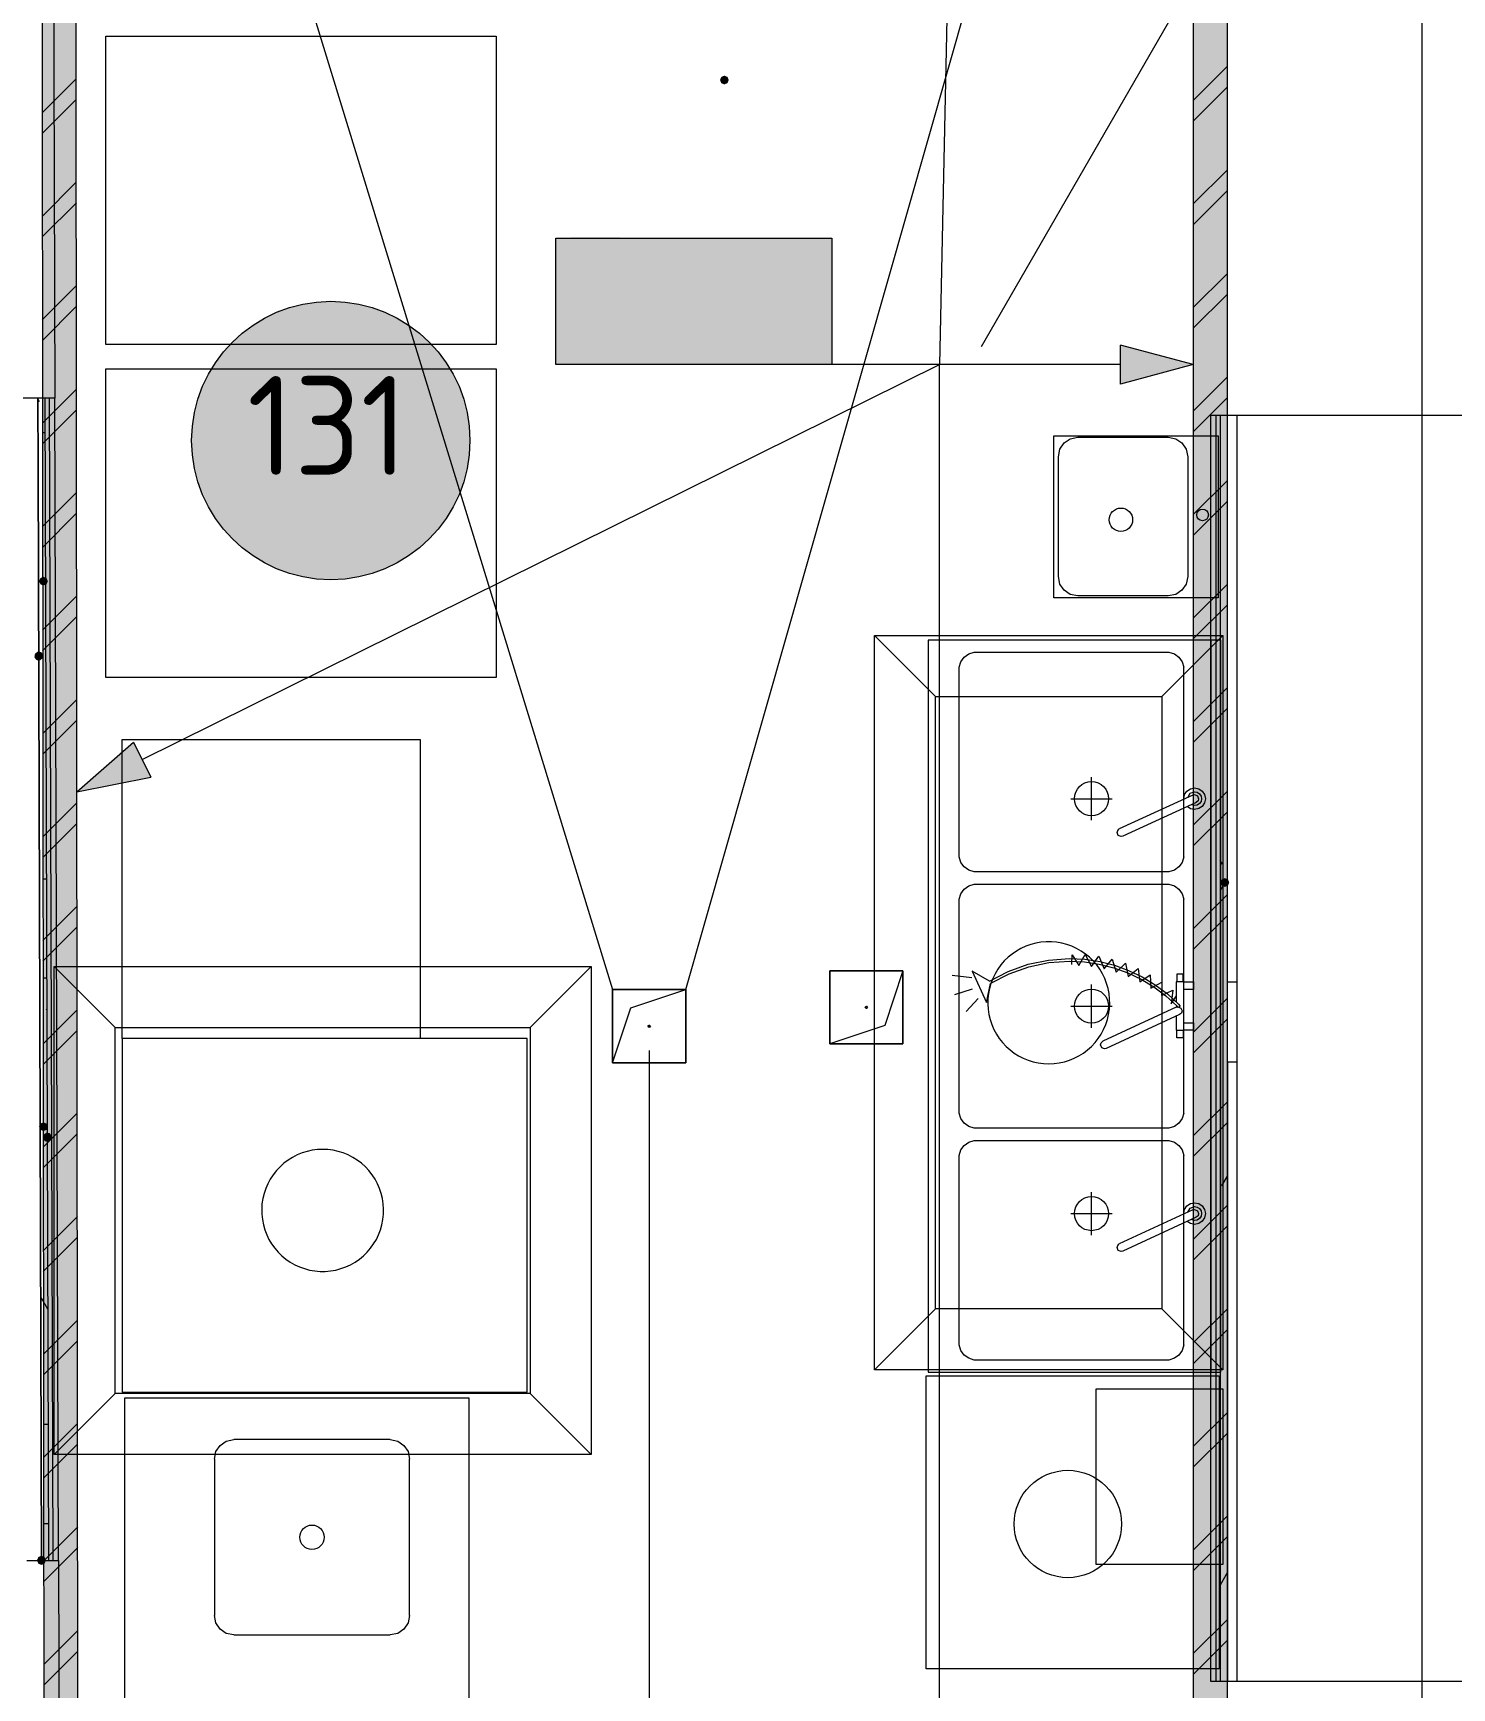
# Model space of a CAD drawing. Header units: millimetres. Extents: x -546 to 1681, y -650 to 1730.
# Drawn here: x 763.71 to 792.78, y 560.91 to 594.81 of the extents above; entities that cross this region are included whole.
import ezdxf

# ---------------------------------------------------------------- set-up
doc = ezdxf.new("R2010")
doc.units = ezdxf.units.MM

msp = doc.modelspace()

# ---------------------------------------------------------------- hatches: boundary and pattern name
at = {"true_color": 0xffffff}
h = msp.add_hatch(color=7, dxfattribs=at)
h.dxf.hatch_style = 2
h.paths.add_polyline_path([(764.645, 546.581), (763.945, 546.581), (763.875, 614.318), (764.575, 614.318)])
h = msp.add_hatch(color=7, dxfattribs=at)
h.dxf.hatch_style = 2
h.paths.add_polyline_path([(787.486, 614.318), (788.186, 614.318), (788.186, 546.581), (787.486, 546.581)])
at = {"true_color": 0x7f7f7f}
h = msp.add_hatch(color=8, dxfattribs=at)
h.dxf.hatch_style = 2
h.paths.add_polyline_path([(777.877, 593.935), (777.814, 593.908), (777.787, 593.845), (777.814, 593.781), (777.877, 593.755), (777.941, 593.781), (777.967, 593.845), (777.941, 593.908)])
at = {"true_color": 0xffffff}
h = msp.add_hatch(color=7, dxfattribs=at)
h.dxf.hatch_style = 2
h.paths.add_polyline_path([(774.425, 590.602), (780.081, 590.602), (780.081, 588.014), (774.425, 588.014)])
h = msp.add_hatch(color=7, dxfattribs=at)
h.dxf.hatch_style = 2
h.paths.add_polyline_path([(774.425, 590.602), (780.081, 590.602), (780.081, 588.014), (774.425, 588.014)])
h = msp.add_hatch(color=7, dxfattribs=at)
h.dxf.hatch_style = 2
h.paths.add_polyline_path([(774.425, 590.602), (780.081, 590.602), (780.081, 588.014), (774.425, 588.014)])
h = msp.add_hatch(color=7, dxfattribs=at)
h.dxf.hatch_style = 2
h.paths.add_polyline_path([(774.425, 590.602), (780.081, 590.602), (780.081, 588.014), (774.425, 588.014)])
at = {"true_color": 0x0077b0}
h = msp.add_hatch(color=144, dxfattribs=at)
h.dxf.hatch_style = 2
h.paths.add_polyline_path([(774.729, 590.619), (775.739, 590.619), (775.813, 590.594), (775.838, 590.517), (775.838, 588.7), (775.813, 588.625), (775.739, 588.601), (775.663, 588.625), (775.637, 588.7), (775.637, 590.416), (774.83, 590.416), (774.83, 588.7), (774.805, 588.625), (774.729, 588.601), (774.652, 588.625), (774.627, 588.7), (774.627, 590.517), (774.652, 590.594)])
h = msp.add_hatch(color=144, dxfattribs=at)
h.dxf.hatch_style = 2
h.paths.add_polyline_path([(774.729, 590.619), (775.739, 590.619), (775.813, 590.594), (775.838, 590.517), (775.838, 588.7), (775.813, 588.625), (775.739, 588.601), (775.663, 588.625), (775.637, 588.7), (775.637, 590.416), (774.83, 590.416), (774.83, 588.7), (774.805, 588.625), (774.729, 588.601), (774.652, 588.625), (774.627, 588.7), (774.627, 590.517), (774.652, 590.594)])
h = msp.add_hatch(color=144, dxfattribs=at)
h.dxf.hatch_style = 2
h.paths.add_polyline_path([(774.729, 590.619), (775.739, 590.619), (775.813, 590.594), (775.838, 590.517), (775.838, 588.7), (775.813, 588.625), (775.739, 588.601), (775.663, 588.625), (775.637, 588.7), (775.637, 590.416), (774.83, 590.416), (774.83, 588.7), (774.805, 588.625), (774.729, 588.601), (774.652, 588.625), (774.627, 588.7), (774.627, 590.517), (774.652, 590.594)])
h = msp.add_hatch(color=144, dxfattribs=at)
h.dxf.hatch_style = 2
h.paths.add_polyline_path([(774.729, 590.619), (775.739, 590.619), (775.813, 590.594), (775.838, 590.517), (775.838, 588.7), (775.813, 588.625), (775.739, 588.601), (775.663, 588.625), (775.637, 588.7), (775.637, 590.416), (774.83, 590.416), (774.83, 588.7), (774.805, 588.625), (774.729, 588.601), (774.652, 588.625), (774.627, 588.7), (774.627, 590.517), (774.652, 590.594)])
h = msp.add_hatch(color=144, dxfattribs=at)
h.dxf.hatch_style = 2
h.paths.add_polyline_path([(776.242, 588.7), (776.242, 590.517), (776.268, 590.594), (776.344, 590.619), (776.42, 590.594), (776.445, 590.517), (776.445, 589.812), (777.252, 589.812), (777.252, 590.517), (777.278, 590.594), (777.354, 590.619), (777.428, 590.594), (777.453, 590.517), (777.453, 588.7), (777.428, 588.625), (777.354, 588.601), (777.278, 588.625), (777.252, 588.7), (777.252, 589.609), (776.445, 589.609), (776.445, 588.7), (776.42, 588.625), (776.344, 588.601), (776.268, 588.625)])
h = msp.add_hatch(color=144, dxfattribs=at)
h.dxf.hatch_style = 2
h.paths.add_polyline_path([(776.242, 588.7), (776.242, 590.517), (776.268, 590.594), (776.344, 590.619), (776.42, 590.594), (776.445, 590.517), (776.445, 589.812), (777.252, 589.812), (777.252, 590.517), (777.278, 590.594), (777.354, 590.619), (777.428, 590.594), (777.453, 590.517), (777.453, 588.7), (777.428, 588.625), (777.354, 588.601), (777.278, 588.625), (777.252, 588.7), (777.252, 589.609), (776.445, 589.609), (776.445, 588.7), (776.42, 588.625), (776.344, 588.601), (776.268, 588.625)])
h = msp.add_hatch(color=144, dxfattribs=at)
h.dxf.hatch_style = 2
h.paths.add_polyline_path([(776.242, 588.7), (776.242, 590.517), (776.268, 590.594), (776.344, 590.619), (776.42, 590.594), (776.445, 590.517), (776.445, 589.812), (777.252, 589.812), (777.252, 590.517), (777.278, 590.594), (777.354, 590.619), (777.428, 590.594), (777.453, 590.517), (777.453, 588.7), (777.428, 588.625), (777.354, 588.601), (777.278, 588.625), (777.252, 588.7), (777.252, 589.609), (776.445, 589.609), (776.445, 588.7), (776.42, 588.625), (776.344, 588.601), (776.268, 588.625)])
h = msp.add_hatch(color=144, dxfattribs=at)
h.dxf.hatch_style = 2
h.paths.add_polyline_path([(776.242, 588.7), (776.242, 590.517), (776.268, 590.594), (776.344, 590.619), (776.42, 590.594), (776.445, 590.517), (776.445, 589.812), (777.252, 589.812), (777.252, 590.517), (777.278, 590.594), (777.354, 590.619), (777.428, 590.594), (777.453, 590.517), (777.453, 588.7), (777.428, 588.625), (777.354, 588.601), (777.278, 588.625), (777.252, 588.7), (777.252, 589.609), (776.445, 589.609), (776.445, 588.7), (776.42, 588.625), (776.344, 588.601), (776.268, 588.625)])
h = msp.add_hatch(color=144, dxfattribs=at)
h.dxf.hatch_style = 2
h.paths.add_polyline_path([(779.676, 590.275), (779.444, 590.043), (779.374, 590.013), (779.298, 590.038), (779.272, 590.114), (779.301, 590.185), (779.696, 590.58), (779.737, 590.609), (779.777, 590.619), (779.853, 590.594), (779.879, 590.517), (779.879, 588.7), (779.853, 588.625), (779.777, 588.601), (779.701, 588.625), (779.676, 588.7)])
h = msp.add_hatch(color=144, dxfattribs=at)
h.dxf.hatch_style = 2
h.paths.add_polyline_path([(779.676, 590.275), (779.444, 590.043), (779.374, 590.013), (779.298, 590.038), (779.272, 590.114), (779.301, 590.185), (779.696, 590.58), (779.737, 590.609), (779.777, 590.619), (779.853, 590.594), (779.879, 590.517), (779.879, 588.7), (779.853, 588.625), (779.777, 588.601), (779.701, 588.625), (779.676, 588.7)])
h = msp.add_hatch(color=144, dxfattribs=at)
h.dxf.hatch_style = 2
h.paths.add_polyline_path([(779.676, 590.275), (779.444, 590.043), (779.374, 590.013), (779.298, 590.038), (779.272, 590.114), (779.301, 590.185), (779.696, 590.58), (779.737, 590.609), (779.777, 590.619), (779.853, 590.594), (779.879, 590.517), (779.879, 588.7), (779.853, 588.625), (779.777, 588.601), (779.701, 588.625), (779.676, 588.7)])
h = msp.add_hatch(color=144, dxfattribs=at)
h.dxf.hatch_style = 2
h.paths.add_polyline_path([(779.676, 590.275), (779.444, 590.043), (779.374, 590.013), (779.298, 590.038), (779.272, 590.114), (779.301, 590.185), (779.696, 590.58), (779.737, 590.609), (779.777, 590.619), (779.853, 590.594), (779.879, 590.517), (779.879, 588.7), (779.853, 588.625), (779.777, 588.601), (779.701, 588.625), (779.676, 588.7)])
at = {"true_color": 0xffffff}
h = msp.add_hatch(color=7, dxfattribs=at)
edge = h.paths.add_edge_path()
edge.add_arc((769.813, 586.46), 2.852, 0, 360)
at = {"true_color": 0x0077b0}
h = msp.add_hatch(color=144, dxfattribs=at)
h.dxf.hatch_style = 2
h.paths.add_polyline_path([(778.766, 589.104), (777.959, 589.104), (777.883, 589.129), (777.858, 589.206), (777.883, 589.282), (777.959, 589.307), (778.766, 589.307), (778.842, 589.282), (778.867, 589.206), (778.842, 589.129)])
h = msp.add_hatch(color=144, dxfattribs=at)
h.dxf.hatch_style = 2
h.paths.add_polyline_path([(778.766, 589.104), (777.959, 589.104), (777.883, 589.129), (777.858, 589.206), (777.883, 589.282), (777.959, 589.307), (778.766, 589.307), (778.842, 589.282), (778.867, 589.206), (778.842, 589.129)])
h = msp.add_hatch(color=144, dxfattribs=at)
h.dxf.hatch_style = 2
h.paths.add_polyline_path([(778.766, 589.104), (777.959, 589.104), (777.883, 589.129), (777.858, 589.206), (777.883, 589.282), (777.959, 589.307), (778.766, 589.307), (778.842, 589.282), (778.867, 589.206), (778.842, 589.129)])
h = msp.add_hatch(color=144, dxfattribs=at)
h.dxf.hatch_style = 2
h.paths.add_polyline_path([(778.766, 589.104), (777.959, 589.104), (777.883, 589.129), (777.858, 589.206), (777.883, 589.282), (777.959, 589.307), (778.766, 589.307), (778.842, 589.282), (778.867, 589.206), (778.842, 589.129)])
h = msp.add_hatch(color=144, dxfattribs=at)
h.dxf.hatch_style = 2
h.paths.add_polyline_path([(787.486, 588.014), (785.993, 587.614), (785.993, 588.414)])
h = msp.add_hatch(color=7)
h.dxf.hatch_style = 2
h.paths.add_polyline_path([(763.925, 583.668), (763.862, 583.641), (763.835, 583.578), (763.862, 583.514), (763.925, 583.488), (763.989, 583.514), (764.015, 583.578), (763.989, 583.641)])
h = msp.add_hatch(color=7)
h.dxf.hatch_style = 2
h.paths.add_polyline_path([(763.909, 582.003), (763.919, 582.071), (763.878, 582.127), (763.81, 582.137), (763.755, 582.096), (763.749, 582.086), (763.739, 582.018), (763.78, 581.962), (763.848, 581.952), (763.903, 581.993)])
h = msp.add_hatch(color=144, dxfattribs=at)
h.dxf.hatch_style = 2
h.paths.add_polyline_path([(764.611, 579.262), (765.771, 580.283), (766.126, 579.566)])
h = msp.add_hatch(color=7)
h.dxf.hatch_style = 2
h.paths.add_polyline_path([(788.133, 577.495), (788.07, 577.468), (788.043, 577.405), (788.07, 577.341), (788.133, 577.315), (788.197, 577.341), (788.223, 577.405), (788.197, 577.468)])
h = msp.add_hatch(color=7)
h.dxf.hatch_style = 2
h.paths.add_polyline_path([(788.133, 577.495), (788.07, 577.468), (788.043, 577.405), (788.07, 577.341), (788.133, 577.315), (788.197, 577.341), (788.223, 577.405), (788.197, 577.468)])
h = msp.add_hatch(color=7)
h.dxf.hatch_style = 2
h.paths.add_polyline_path([(763.925, 572.492), (763.862, 572.465), (763.835, 572.402), (763.862, 572.338), (763.925, 572.312), (763.989, 572.338), (764.015, 572.402), (763.989, 572.465)])
h = msp.add_hatch(color=7)
h.dxf.hatch_style = 2
h.paths.add_polyline_path([(764.085, 572.147), (764.094, 572.216), (764.053, 572.27), (763.984, 572.28), (763.929, 572.238), (763.922, 572.226), (763.913, 572.158), (763.955, 572.103), (764.023, 572.094), (764.078, 572.135)])
h = msp.add_hatch(color=7)
h.dxf.hatch_style = 2
h.paths.add_polyline_path([(763.974, 563.524), (763.948, 563.587), (763.884, 563.614), (763.821, 563.587), (763.794, 563.524), (763.794, 563.514), (763.821, 563.45), (763.884, 563.424), (763.948, 563.45), (763.974, 563.514)])

# ---------------------------------------------------------------- linework, layer by layer
at = {"color": 7, "lineweight": 0}
for points in [[(792.173, 197.821), (792.173, 730.152)], [(788.186, 545.881), (788.186, 615.018)], [(763.875, 614.318), (763.946, 545.881)], [(764.645, 546.581), (764.575, 614.318)], [(787.486, 614.318), (787.486, 546.581)], [(764.081, 612.719), (775.586, 575.21)], [(777.086, 575.21), (787.836, 612.929)], [(764.104, 605.225), (764.16, 587.325)], [(788.386, 597.472), (783.136, 588.379)], [(787.486, 593.426), (788.186, 594.126)], [(763.897, 593.172), (764.596, 593.871)], [(787.486, 593.002), (788.186, 593.702)], [(763.897, 592.748), (764.596, 593.447)], [(787.486, 591.305), (788.186, 592.005)], [(763.899, 591.052), (764.598, 591.752)], [(787.486, 590.881), (788.186, 591.581)], [(763.899, 590.629), (764.599, 591.328)], [(787.486, 589.184), (788.186, 589.884)], [(763.901, 588.933), (764.6, 589.633)], [(763.902, 588.51), (764.601, 589.209)], [(766.961, 586.46), (766.976, 586.751), (767.019, 587.034), (767.089, 587.308), (767.185, 587.57), (767.305, 587.819), (767.448, 588.054), (767.612, 588.274), (767.797, 588.476), (767.999, 588.66), (768.219, 588.825), (768.454, 588.967), (768.703, 589.088), (768.965, 589.183), (769.238, 589.254), (769.522, 589.297), (769.813, 589.312), (770.105, 589.297), (770.388, 589.254), (770.661, 589.183), (770.923, 589.088), (771.173, 588.967), (771.408, 588.825), (771.627, 588.66), (771.83, 588.476), (772.014, 588.274), (772.178, 588.054), (772.321, 587.819), (772.441, 587.57), (772.537, 587.308), (772.607, 587.034), (772.65, 586.751), (772.665, 586.46)], [(787.486, 588.76), (788.186, 589.46)], [(763.903, 586.814), (764.603, 587.513)], [(787.486, 587.062), (788.186, 587.762)], [(763.81, 587.325), (763.51, 587.325)], [(763.814, 585.922), (763.81, 587.325)], [(763.81, 587.325), (763.814, 585.922)], [(764.16, 587.325), (763.81, 587.325)], [(763.846, 587.251), (763.81, 587.313)], [(764.034, 563.514), (763.96, 587.325)], [(764.124, 563.514), (764.05, 587.325)], [(764.234, 563.514), (764.16, 587.325)], [(787.486, 586.638), (788.186, 587.338)], [(763.904, 586.39), (764.603, 587.09)], [(788.386, 586.972), (787.836, 586.972)], [(787.836, 586.972), (787.836, 561.045)], [(787.946, 586.972), (787.946, 561.045)], [(788.036, 586.972), (788.036, 561.045)], [(788.186, 573.722), (788.186, 586.972)], [(788.386, 561.045), (788.386, 586.972)], [(793.486, 586.972), (788.386, 586.972)], [(763.925, 586.626), (763.962, 586.626)], [(772.665, 586.46), (772.65, 586.168), (772.607, 585.885), (772.537, 585.611), (772.441, 585.349), (772.321, 585.1), (772.178, 584.865), (772.014, 584.645), (771.83, 584.443), (771.627, 584.259), (771.408, 584.095), (771.173, 583.952), (770.923, 583.832), (770.661, 583.736), (770.388, 583.666), (770.105, 583.622), (769.813, 583.608), (769.522, 583.622), (769.238, 583.666), (768.965, 583.736), (768.703, 583.832), (768.454, 583.952), (768.219, 584.095), (767.999, 584.259), (767.797, 584.443), (767.612, 584.645), (767.448, 584.865), (767.305, 585.1), (767.185, 585.349), (767.089, 585.611), (767.019, 585.885), (766.976, 586.168), (766.961, 586.46)], [(763.884, 563.515), (763.814, 585.922)], [(763.814, 585.922), (763.884, 563.524)], [(787.486, 584.941), (788.186, 585.641)], [(763.906, 584.695), (764.605, 585.394)], [(787.486, 584.517), (788.186, 585.217)], [(763.906, 584.271), (764.605, 584.971)], [(763.925, 583.578), (763.971, 583.578)], [(787.486, 582.82), (788.186, 583.52)], [(763.908, 582.576), (764.607, 583.275)], [(763.908, 582.152), (764.607, 582.851)], [(787.486, 582.396), (788.186, 583.096)], [(763.91, 580.457), (764.609, 581.156)], [(787.486, 580.699), (788.186, 581.399)], [(763.91, 580.033), (764.61, 580.732)], [(787.486, 580.274), (788.186, 580.974)], [(763.912, 578.338), (764.611, 579.037)], [(787.486, 578.577), (788.186, 579.277)], [(787.486, 578.153), (788.186, 578.853)], [(763.913, 577.914), (764.612, 578.613)], [(788.084, 577.781), (788.036, 577.864)], [(763.925, 577.482), (763.99, 577.482)], [(788.133, 577.405), (788.036, 577.237)], [(787.486, 576.456), (788.186, 577.156)], [(763.914, 576.219), (764.614, 576.918)], [(787.486, 576.032), (788.186, 576.732)], [(763.915, 575.795), (764.614, 576.494)], [(763.925, 575.45), (763.997, 575.45)], [(788.186, 575.373), (788.386, 575.373)], [(775.586, 573.71), (775.586, 575.21)], [(775.586, 575.21), (777.086, 575.21)], [(777.086, 575.21), (775.586, 575.21)], [(775.586, 575.21), (775.586, 573.71)], [(775.961, 574.835), (777.086, 575.21)], [(777.086, 575.21), (777.086, 573.71)], [(777.086, 573.71), (777.086, 575.21)], [(787.486, 574.335), (788.186, 575.035)], [(763.916, 574.099), (764.616, 574.799)], [(763.999, 574.794), (763.987, 574.815)], [(775.586, 573.71), (775.961, 574.835)], [(763.917, 573.676), (764.616, 574.375)], [(776.311, 574.46), (776.336, 574.485), (776.361, 574.46)], [(776.361, 574.46), (776.336, 574.435), (776.311, 574.46)], [(776.312, 574.467), (776.336, 574.485), (776.349, 574.482)], [(776.336, 574.435), (776.312, 574.454)], [(776.361, 574.46), (776.349, 574.439)], [(787.486, 573.91), (788.186, 574.61)], [(776.336, 573.96), (776.336, 554.61)], [(777.086, 573.71), (775.586, 573.71)], [(775.586, 573.71), (777.086, 573.71)], [(788.386, 573.722), (788.186, 573.722)], [(788.186, 573.722), (788.186, 561.045)], [(763.919, 571.98), (764.618, 572.68)], [(787.486, 572.213), (788.186, 572.913)], [(763.919, 571.557), (764.618, 572.256)], [(763.925, 572.402), (764.006, 572.402)], [(787.486, 571.789), (788.186, 572.489)], [(788.186, 571.401), (788.065, 571.192)], [(763.921, 569.861), (764.62, 570.561)], [(787.486, 570.092), (788.186, 570.792)], [(787.486, 569.668), (788.186, 570.368)], [(763.921, 569.437), (764.621, 570.137)], [(764.018, 568.665), (763.887, 568.891)], [(787.486, 567.971), (788.186, 568.671)], [(763.923, 567.742), (764.622, 568.441)], [(787.486, 567.546), (788.186, 568.246)], [(763.924, 567.318), (764.623, 568.018)], [(787.486, 565.849), (788.186, 566.549)], [(763.925, 565.623), (764.625, 566.322)], [(763.925, 566.306), (764.025, 566.306)], [(763.926, 565.199), (764.625, 565.898)], [(787.486, 565.425), (788.186, 566.125)], [(763.925, 564.274), (764.031, 564.274)], [(763.927, 563.504), (764.627, 564.203)], [(787.486, 563.728), (788.186, 564.428)], [(763.928, 563.08), (764.627, 563.779)], [(787.486, 563.304), (788.186, 564.004)], [(763.584, 563.514), (763.884, 563.515)], [(763.884, 563.514), (764.234, 563.514)], [(764.234, 563.514), (764.288, 546.024)], [(788.186, 563.273), (788.036, 563.013)], [(763.93, 561.385), (764.629, 562.084)], [(787.486, 561.607), (788.186, 562.307)], [(787.486, 561.182), (788.186, 561.882)], [(763.93, 560.961), (764.629, 561.66)], [(787.836, 561.045), (788.386, 561.045)], [(788.386, 561.045), (793.486, 561.045)]]:
    msp.add_lwpolyline(points, dxfattribs=at)
at = {"color": 144, "lineweight": 0, "true_color": 0x0077b0}
for points in [[(782.811, 612.825), (782.287, 588.014)], [(774.425, 590.602), (780.081, 590.602)], [(774.425, 588.014), (774.425, 590.602)], [(774.425, 590.602), (780.081, 590.602)], [(774.425, 588.014), (774.425, 590.602)], [(774.425, 590.602), (780.081, 590.602)], [(774.425, 588.014), (774.425, 590.602)], [(774.425, 590.602), (780.081, 590.602)], [(774.425, 588.014), (774.425, 590.602)], [(780.081, 590.602), (780.081, 588.014)], [(780.081, 590.602), (780.081, 588.014)], [(780.081, 590.602), (780.081, 588.014)], [(780.081, 590.602), (780.081, 588.014)], [(785.993, 587.614), (785.993, 588.414)], [(787.486, 588.014), (785.993, 588.414)], [(765.949, 579.924), (782.287, 588.014)], [(780.081, 588.014), (774.425, 588.014)], [(780.081, 588.014), (774.425, 588.014)], [(780.081, 588.014), (774.425, 588.014)], [(780.081, 588.014), (774.425, 588.014)], [(782.287, 588.014), (780.081, 588.014)], [(782.287, 588.014), (780.081, 588.014)], [(782.287, 588.014), (780.081, 588.014)], [(782.287, 588.014), (780.081, 588.014)], [(785.993, 588.014), (782.287, 588.014)], [(782.287, 548.074), (782.287, 588.014)], [(787.486, 588.014), (785.993, 587.614)], [(764.611, 579.262), (765.771, 580.283)], [(765.771, 580.283), (766.126, 579.566)], [(764.611, 579.262), (766.126, 579.566)]]:
    msp.add_lwpolyline(points, dxfattribs=at)
at = {"color": 8, "lineweight": 0, "true_color": 0x7f7f7f}
for points in [[(765.204, 594.746), (773.204, 594.746)], [(765.204, 588.426), (765.204, 594.746)], [(773.204, 594.746), (773.204, 588.426)], [(773.204, 588.426), (765.204, 588.426)], [(765.204, 587.925), (773.204, 587.925)], [(765.204, 581.605), (765.204, 587.925)], [(773.204, 587.925), (773.204, 581.605)], [(784.626, 583.237), (784.626, 586.557)], [(784.626, 586.557), (787.996, 586.557)], [(784.721, 586.126), (784.753, 586.281), (784.838, 586.409), (784.965, 586.494), (785.121, 586.526)], [(785.121, 586.526), (786.971, 586.526)], [(786.971, 586.526), (787.127, 586.494), (787.254, 586.409), (787.34, 586.281), (787.371, 586.126)], [(787.996, 586.557), (787.996, 583.237)], [(784.721, 583.676), (784.721, 586.126)], [(787.371, 586.126), (787.371, 583.676)], [(785.121, 583.276), (784.965, 583.307), (784.838, 583.393), (784.753, 583.52), (784.721, 583.676)], [(787.371, 583.676), (787.34, 583.52), (787.254, 583.393), (787.127, 583.307), (786.971, 583.276)], [(787.996, 583.237), (784.626, 583.237)], [(786.971, 583.276), (785.121, 583.276)], [(780.956, 582.464), (782.206, 581.214)], [(780.956, 567.42), (780.956, 582.464)], [(780.956, 582.464), (788.093, 582.464)], [(788.093, 582.464), (786.843, 581.214)], [(788.093, 582.464), (788.093, 567.42)], [(788.05, 582.372), (782.05, 582.372)], [(782.05, 582.372), (782.05, 567.372)], [(782.69, 581.813), (782.724, 581.925), (782.791, 582.019), (782.883, 582.087), (782.995, 582.122)], [(782.995, 582.122), (786.985, 582.122)], [(786.985, 582.122), (787.098, 582.087), (787.19, 582.019), (787.257, 581.925), (787.29, 581.813)], [(787.85, 567.372), (787.85, 582.372)], [(788.05, 567.372), (788.05, 582.372)], [(782.69, 577.931), (782.69, 581.813)], [(787.29, 577.931), (787.29, 581.813)], [(773.204, 581.605), (765.204, 581.605)], [(782.206, 568.67), (782.206, 581.214)], [(782.206, 581.214), (786.843, 581.214)], [(786.843, 581.214), (786.843, 568.67)], [(765.535, 574.212), (765.535, 580.332)], [(765.535, 580.332), (771.645, 580.332)], [(771.645, 580.332), (771.645, 574.212)], [(785.4, 578.681), (785.4, 579.563)], [(784.977, 579.122), (785.822, 579.122)], [(787.477, 579.197), (785.969, 578.501)], [(787.546, 579.047), (786.041, 578.352)], [(787.29, 579.111), (787.29, 579.122), (787.308, 579.208), (787.355, 579.279), (787.426, 579.326), (787.512, 579.344), (787.598, 579.326), (787.668, 579.279), (787.716, 579.208), (787.733, 579.122), (787.716, 579.036), (787.668, 578.965), (787.598, 578.918), (787.512, 578.901), (787.43, 578.916), (787.36, 578.961)], [(787.371, 579.149), (787.421, 579.232), (787.512, 579.265), (787.568, 579.253), (787.613, 579.223), (787.644, 579.177), (787.655, 579.122), (787.644, 579.066), (787.613, 579.021), (787.568, 578.99), (787.512, 578.979), (787.441, 578.998)], [(787.477, 579.197), (787.512, 579.205), (787.571, 579.18), (787.595, 579.122), (787.582, 579.077), (787.546, 579.047)], [(786.042, 578.352), (786.008, 578.345), (785.949, 578.369), (785.925, 578.428), (785.937, 578.471), (785.969, 578.501)], [(782.995, 577.622), (782.883, 577.657), (782.791, 577.725), (782.724, 577.818), (782.69, 577.931)], [(787.29, 577.931), (787.257, 577.818), (787.19, 577.725), (787.098, 577.657), (786.985, 577.622)], [(782.69, 577.063), (782.724, 577.175), (782.791, 577.269), (782.883, 577.337), (782.995, 577.372)], [(786.985, 577.622), (782.995, 577.622)], [(782.995, 577.372), (786.985, 577.372)], [(786.985, 577.372), (787.098, 577.337), (787.19, 577.269), (787.257, 577.175), (787.29, 577.063)], [(782.69, 572.681), (782.69, 577.063)], [(787.29, 572.681), (787.29, 577.063)], [(783.861, 576.001), (783.772, 575.94)], [(783.955, 576.054), (783.861, 576.001)], [(784.052, 576.099), (783.955, 576.054)], [(784.154, 576.135), (784.052, 576.099)], [(784.258, 576.163), (784.154, 576.135)], [(784.364, 576.181), (784.258, 576.163)], [(784.471, 576.191), (784.364, 576.181)], [(784.578, 576.191), (784.471, 576.191)], [(784.685, 576.181), (784.578, 576.191)], [(784.791, 576.163), (784.685, 576.181)], [(784.895, 576.135), (784.791, 576.163)], [(784.997, 576.099), (784.895, 576.135)], [(785.094, 576.054), (784.997, 576.099)], [(785.188, 576.001), (785.094, 576.054)], [(785.276, 575.94), (785.188, 576.001)], [(765.396, 574.437), (764.146, 575.687)], [(764.146, 565.687), (764.146, 575.687)], [(764.146, 575.687), (775.146, 575.687)], [(773.896, 574.437), (775.146, 575.687)], [(775.146, 575.687), (775.146, 565.687)], [(783.312, 575.385), (783.695, 575.584), (784.099, 575.729), (784.52, 575.817), (784.95, 575.847), (785.263, 575.831), (785.571, 575.785), (785.871, 575.708), (786.161, 575.603), (786.44, 575.47), (786.705, 575.31), (786.954, 575.123), (787.184, 574.911)], [(783.339, 575.341), (783.716, 575.537), (784.114, 575.679), (784.527, 575.765), (784.95, 575.795), (785.258, 575.779), (785.56, 575.734), (785.855, 575.659), (786.141, 575.556), (786.415, 575.425), (786.675, 575.267), (786.92, 575.083), (787.147, 574.875)], [(783.542, 575.715), (783.48, 575.628)], [(783.613, 575.797), (783.542, 575.715)], [(783.689, 575.872), (783.613, 575.797)], [(783.772, 575.94), (783.689, 575.872)], [(785, 575.722), (785.001, 575.924)], [(785.001, 575.924), (785.138, 575.707)], [(785.138, 575.707), (785.271, 575.931)], [(785.271, 575.931), (785.399, 575.684)], [(785.36, 575.872), (785.276, 575.94)], [(785.436, 575.797), (785.36, 575.872)], [(785.399, 575.684), (785.55, 575.895)], [(785.507, 575.715), (785.436, 575.797)], [(785.569, 575.628), (785.507, 575.715)], [(785.55, 575.895), (785.656, 575.638)], [(785.656, 575.638), (785.825, 575.835)], [(785.825, 575.835), (785.908, 575.57)], [(785.908, 575.57), (786.094, 575.752)], [(786.094, 575.752), (786.154, 575.48)], [(786.154, 575.48), (786.355, 575.645)], [(786.355, 575.645), (786.391, 575.369)], [(780.037, 574.097), (780.037, 575.597)], [(780.037, 575.597), (781.537, 575.597)], [(781.537, 575.597), (780.037, 575.597)], [(780.037, 575.597), (780.037, 574.097)], [(781.537, 575.597), (781.162, 574.472)], [(781.537, 575.597), (781.537, 574.097)], [(781.537, 574.097), (781.537, 575.597)], [(782.951, 575.451), (782.542, 575.498)], [(783.312, 575.385), (782.953, 575.591)], [(782.953, 575.591), (783.247, 574.946)], [(783.247, 574.946), (783.333, 575.337)], [(783.339, 575.338), (783.309, 575.235)], [(783.377, 575.439), (783.339, 575.338)], [(783.424, 575.535), (783.377, 575.439)], [(783.48, 575.628), (783.424, 575.535)], [(785.4, 574.431), (785.4, 575.313)], [(785.624, 575.535), (785.569, 575.628)], [(785.671, 575.439), (785.624, 575.535)], [(785.71, 575.338), (785.671, 575.439)], [(785.74, 575.235), (785.71, 575.338)], [(786.391, 575.369), (786.605, 575.516)], [(786.605, 575.516), (786.617, 575.238)], [(786.617, 575.238), (786.844, 575.366)], [(786.844, 575.366), (786.831, 575.088)], [(787.135, 575.368), (787.134, 574.961)], [(787.291, 575.367), (787.135, 575.368)], [(787.278, 575.524), (787.148, 575.524)], [(787.148, 575.524), (787.148, 575.368)], [(787.278, 575.367), (787.278, 575.524)], [(787.289, 574.377), (787.291, 575.367)], [(787.291, 575.367), (787.49, 575.367)], [(787.49, 575.367), (787.49, 575.21)], [(782.953, 575.223), (782.594, 575.107)], [(783.079, 575.03), (782.833, 574.761)], [(783.277, 575.022), (783.275, 574.915)], [(783.289, 575.129), (783.277, 575.022)], [(783.309, 575.235), (783.289, 575.129)], [(785.76, 575.129), (785.74, 575.235)], [(785.772, 575.022), (785.76, 575.129)], [(785.774, 574.915), (785.772, 575.022)], [(786.831, 575.088), (787.068, 575.196)], [(787.068, 575.196), (787.031, 574.92)], [(787.031, 574.92), (787.141, 575.083)], [(787.49, 575.21), (787.291, 575.211)], [(780.762, 574.847), (780.787, 574.872), (780.812, 574.847)], [(780.762, 574.847), (780.774, 574.869)], [(780.812, 574.847), (780.787, 574.822), (780.762, 574.847)], [(780.811, 574.84), (780.787, 574.822), (780.774, 574.825)], [(780.787, 574.872), (780.811, 574.853)], [(783.275, 574.915), (783.282, 574.807)], [(783.282, 574.807), (783.298, 574.701)], [(783.298, 574.701), (783.323, 574.597)], [(784.977, 574.872), (785.822, 574.872)], [(787.137, 574.849), (785.629, 574.153)], [(787.206, 574.699), (785.701, 574.004)], [(785.726, 574.597), (785.751, 574.701)], [(785.751, 574.701), (785.767, 574.807)], [(785.767, 574.807), (785.774, 574.915)], [(787.133, 574.665), (787.133, 574.377)], [(787.137, 574.849), (787.172, 574.857), (787.231, 574.832), (787.255, 574.774), (787.242, 574.729), (787.206, 574.699)], [(787.184, 574.911), (787.212, 574.879), (787.203, 574.855), (787.179, 574.846), (787.147, 574.875)], [(765.396, 566.937), (765.396, 574.437)], [(765.396, 574.437), (773.896, 574.437)], [(773.896, 574.437), (773.896, 566.937)], [(781.162, 574.472), (780.037, 574.097)], [(783.323, 574.597), (783.357, 574.495)], [(783.357, 574.495), (783.4, 574.396)], [(783.4, 574.396), (783.451, 574.301)], [(783.451, 574.301), (783.51, 574.211)], [(785.539, 574.211), (785.598, 574.301)], [(785.598, 574.301), (785.649, 574.396)], [(785.649, 574.396), (785.692, 574.495)], [(785.692, 574.495), (785.726, 574.597)], [(787.133, 574.377), (787.289, 574.377)], [(787.146, 574.221), (787.146, 574.377)], [(787.276, 574.377), (787.276, 574.221)], [(787.49, 574.377), (787.289, 574.377)], [(787.29, 574.533), (787.49, 574.533)], [(787.49, 574.533), (787.49, 574.377)], [(765.535, 574.212), (765.535, 566.962)], [(773.835, 574.212), (765.535, 574.212)], [(771.645, 574.212), (765.535, 574.212)], [(773.835, 566.962), (773.835, 574.212)], [(781.537, 574.097), (780.037, 574.097)], [(780.037, 574.097), (781.537, 574.097)], [(783.51, 574.211), (783.577, 574.127)], [(783.577, 574.127), (783.65, 574.048)], [(783.65, 574.048), (783.73, 573.976)], [(783.73, 573.976), (783.816, 573.912)], [(785.233, 573.912), (785.319, 573.976)], [(785.319, 573.976), (785.399, 574.048)], [(785.399, 574.048), (785.472, 574.127)], [(785.472, 574.127), (785.539, 574.211)], [(785.702, 574.004), (785.668, 573.997), (785.609, 574.021), (785.585, 574.08), (785.597, 574.122), (785.629, 574.153)], [(787.276, 574.221), (787.146, 574.221)], [(783.816, 573.912), (783.907, 573.855)], [(783.907, 573.855), (784.003, 573.806)], [(784.003, 573.806), (784.103, 573.765)], [(784.103, 573.765), (784.205, 573.733)], [(784.205, 573.733), (784.31, 573.71)], [(784.31, 573.71), (784.417, 573.696)], [(784.417, 573.696), (784.524, 573.692)], [(784.524, 573.692), (784.632, 573.696)], [(784.632, 573.696), (784.739, 573.71)], [(784.739, 573.71), (784.844, 573.733)], [(784.844, 573.733), (784.946, 573.765)], [(784.946, 573.765), (785.046, 573.806)], [(785.046, 573.806), (785.142, 573.855)], [(785.142, 573.855), (785.233, 573.912)], [(782.995, 572.372), (782.883, 572.407), (782.791, 572.475), (782.724, 572.568), (782.69, 572.681)], [(787.29, 572.681), (787.257, 572.568), (787.19, 572.475), (787.098, 572.407), (786.985, 572.372)], [(786.985, 572.372), (782.995, 572.372)], [(769.432, 571.919), (769.327, 571.896)], [(769.539, 571.933), (769.432, 571.919)], [(769.646, 571.937), (769.539, 571.933)], [(769.754, 571.933), (769.646, 571.937)], [(769.86, 571.919), (769.754, 571.933)], [(769.965, 571.896), (769.86, 571.919)], [(782.69, 571.813), (782.724, 571.925), (782.791, 572.019), (782.883, 572.087), (782.995, 572.122)], [(782.995, 572.122), (786.985, 572.122)], [(786.985, 572.122), (787.098, 572.087), (787.19, 572.019), (787.257, 571.925), (787.29, 571.813)], [(768.772, 571.581), (768.698, 571.502)], [(768.852, 571.652), (768.772, 571.581)], [(768.938, 571.717), (768.852, 571.652)], [(769.029, 571.774), (768.938, 571.717)], [(769.125, 571.823), (769.029, 571.774)], [(769.224, 571.864), (769.125, 571.823)], [(769.327, 571.896), (769.224, 571.864)], [(770.068, 571.864), (769.965, 571.896)], [(770.168, 571.823), (770.068, 571.864)], [(770.263, 571.774), (770.168, 571.823)], [(770.355, 571.717), (770.263, 571.774)], [(770.441, 571.652), (770.355, 571.717)], [(770.521, 571.581), (770.441, 571.652)], [(770.594, 571.502), (770.521, 571.581)], [(782.69, 567.931), (782.69, 571.813)], [(787.29, 567.931), (787.29, 571.813)], [(768.573, 571.328), (768.522, 571.233)], [(768.632, 571.418), (768.573, 571.328)], [(768.698, 571.502), (768.632, 571.418)], [(770.661, 571.418), (770.594, 571.502)], [(770.72, 571.328), (770.661, 571.418)], [(770.771, 571.233), (770.72, 571.328)], [(768.42, 570.928), (768.403, 570.822)], [(768.445, 571.032), (768.42, 570.928)], [(768.479, 571.134), (768.445, 571.032)], [(768.522, 571.233), (768.479, 571.134)], [(770.814, 571.134), (770.771, 571.233)], [(770.848, 571.032), (770.814, 571.134)], [(770.873, 570.928), (770.848, 571.032)], [(770.889, 570.822), (770.873, 570.928)], [(785.4, 570.181), (785.4, 571.063)], [(768.403, 570.822), (768.397, 570.714)], [(768.397, 570.714), (768.399, 570.607)], [(768.399, 570.607), (768.41, 570.5)], [(770.882, 570.5), (770.894, 570.607)], [(770.896, 570.714), (770.889, 570.822)], [(770.894, 570.607), (770.896, 570.714)], [(784.977, 570.622), (785.822, 570.622)], [(787.477, 570.697), (785.969, 570.001)], [(787.29, 570.611), (787.29, 570.622), (787.308, 570.708), (787.355, 570.779), (787.426, 570.826), (787.512, 570.844), (787.598, 570.826), (787.668, 570.779), (787.716, 570.708), (787.733, 570.622), (787.716, 570.536), (787.668, 570.465), (787.598, 570.418), (787.512, 570.401), (787.43, 570.416), (787.36, 570.461)], [(787.371, 570.649), (787.421, 570.732), (787.512, 570.765), (787.568, 570.753), (787.613, 570.723), (787.644, 570.677), (787.655, 570.622), (787.644, 570.566), (787.613, 570.521), (787.568, 570.49), (787.512, 570.479), (787.441, 570.498)], [(787.477, 570.697), (787.512, 570.705), (787.571, 570.68), (787.595, 570.622), (787.582, 570.577), (787.546, 570.547)], [(768.41, 570.5), (768.431, 570.394)], [(768.431, 570.394), (768.461, 570.291)], [(768.461, 570.291), (768.499, 570.19)], [(770.793, 570.19), (770.832, 570.291)], [(770.832, 570.291), (770.861, 570.394)], [(770.861, 570.394), (770.882, 570.5)], [(787.546, 570.547), (786.041, 569.852)], [(768.499, 570.19), (768.546, 570.094)], [(768.546, 570.094), (768.601, 570.001)], [(768.601, 570.001), (768.664, 569.914)], [(768.664, 569.914), (768.734, 569.832)], [(770.558, 569.832), (770.628, 569.914)], [(770.628, 569.914), (770.691, 570.001)], [(770.691, 570.001), (770.746, 570.094)], [(770.746, 570.094), (770.793, 570.19)], [(786.042, 569.852), (786.008, 569.845), (785.949, 569.869), (785.925, 569.928), (785.937, 569.971), (785.969, 570.001)], [(768.734, 569.832), (768.811, 569.757)], [(768.811, 569.757), (768.894, 569.689)], [(768.894, 569.689), (768.983, 569.628)], [(768.983, 569.628), (769.076, 569.575)], [(769.076, 569.575), (769.174, 569.53)], [(770.118, 569.53), (770.216, 569.575)], [(770.216, 569.575), (770.31, 569.628)], [(770.31, 569.628), (770.398, 569.689)], [(770.398, 569.689), (770.481, 569.757)], [(770.481, 569.757), (770.558, 569.832)], [(769.174, 569.53), (769.275, 569.494)], [(769.275, 569.494), (769.379, 569.466)], [(769.379, 569.466), (769.485, 569.448)], [(769.485, 569.448), (769.592, 569.438)], [(769.592, 569.438), (769.7, 569.438)], [(769.7, 569.438), (769.807, 569.448)], [(769.807, 569.448), (769.913, 569.466)], [(769.913, 569.466), (770.017, 569.494)], [(770.017, 569.494), (770.118, 569.53)], [(782.206, 568.67), (780.956, 567.42)], [(786.843, 568.67), (782.206, 568.67)], [(786.843, 568.67), (788.093, 567.42)], [(782.995, 567.622), (782.883, 567.657), (782.791, 567.725), (782.724, 567.818), (782.69, 567.931)], [(787.29, 567.931), (787.257, 567.818), (787.19, 567.725), (787.098, 567.657), (786.985, 567.622)], [(786.985, 567.622), (782.995, 567.622)], [(788.093, 567.42), (780.956, 567.42)], [(782.014, 561.299), (782.014, 567.299)], [(782.014, 567.299), (788.014, 567.299)], [(782.05, 567.372), (788.05, 567.372)], [(788.014, 567.299), (788.014, 561.299)], [(764.146, 565.687), (765.396, 566.937)], [(773.896, 566.937), (765.396, 566.937)], [(765.535, 566.962), (773.835, 566.962)], [(765.594, 551.729), (765.594, 566.849)], [(765.594, 566.849), (772.644, 566.849)], [(772.644, 566.849), (772.644, 551.729)], [(775.146, 565.687), (773.896, 566.937)], [(785.493, 563.433), (785.493, 567.033)], [(785.493, 567.033), (788.093, 567.033)], [(788.093, 567.033), (788.093, 563.433)], [(767.427, 565.591), (767.459, 565.746), (767.544, 565.874), (767.671, 565.959), (767.827, 565.991)], [(771.027, 565.991), (767.827, 565.991)], [(771.027, 565.991), (771.183, 565.959), (771.31, 565.874), (771.396, 565.746), (771.427, 565.591)], [(775.146, 565.687), (764.146, 565.687)], [(767.427, 565.591), (767.427, 562.391)], [(771.427, 562.391), (771.427, 565.591)], [(788.093, 563.433), (785.493, 563.433)], [(767.827, 561.991), (767.671, 562.022), (767.544, 562.108), (767.459, 562.235), (767.427, 562.391)], [(771.427, 562.391), (771.396, 562.235), (771.31, 562.108), (771.183, 562.022), (771.027, 561.991)], [(767.827, 561.991), (771.027, 561.991)], [(788.014, 561.299), (782.014, 561.299)]]:
    msp.add_lwpolyline(points, dxfattribs=at)
for centre, radius in [((786.003, 584.836), 0.24), ((787.675, 584.936), 0.12), ((785.4, 579.122), 0.35), ((785.4, 574.872), 0.35), ((785.4, 570.622), 0.35), ((784.915, 564.263), 1.1), ((769.427, 563.991), 0.25)]:
    msp.add_circle(centre, radius, dxfattribs=at)

# ---------------------------------------------------------------- texts
at = {"color": 7, "insert": (768.098, 587.78), "char_height": 2.02685, "attachment_point": 1}
msp.add_mtext('{\\fGOSTCommon|b0|i0|c0;131}', dxfattribs=at)

doc.saveas('drawing.dxf')
